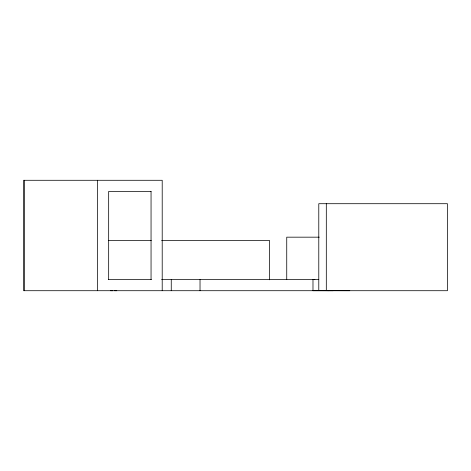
<?xml version="1.0" encoding="UTF-8"?>
<svg xmlns="http://www.w3.org/2000/svg" width="471" height="471" viewBox="0 0 471 471"><rect width="100%" height="100%" fill="white"/><g stroke="black" fill="none" stroke-linecap="round" stroke-linejoin="round"><path stroke-width="0.71" d="M318.785 279.48L312.985 279.562L312.985 290.713L333.121 290.713M151.05 191.438L108.666 191.438L108.666 279.562M319.273 237.172L286.739 237.172L286.739 279.562M108.742 240.522L151.338 240.522M161.618 240.522L269.577 240.522L269.577 279.803M108.454 279.562L151.485 279.562M161.612 279.562L314.887 279.562M110.632 290.713L112.828 290.713M114.559 290.713L116.761 290.713M162.207 290.713L162.207 180.287L23.574 180.287L23.574 290.713L447.45 290.713L447.45 203.708L318.785 203.708L318.785 290.642L349.776 290.713M329.223 290.695L326.309 290.642L326.309 203.708M200.028 279.562L200.028 290.713M171.256 279.562L171.256 290.713M151.05 191.314L151.05 279.562M97.509 180.287L97.509 290.713M24.504 180.287L24.504 290.713"/></g></svg>
